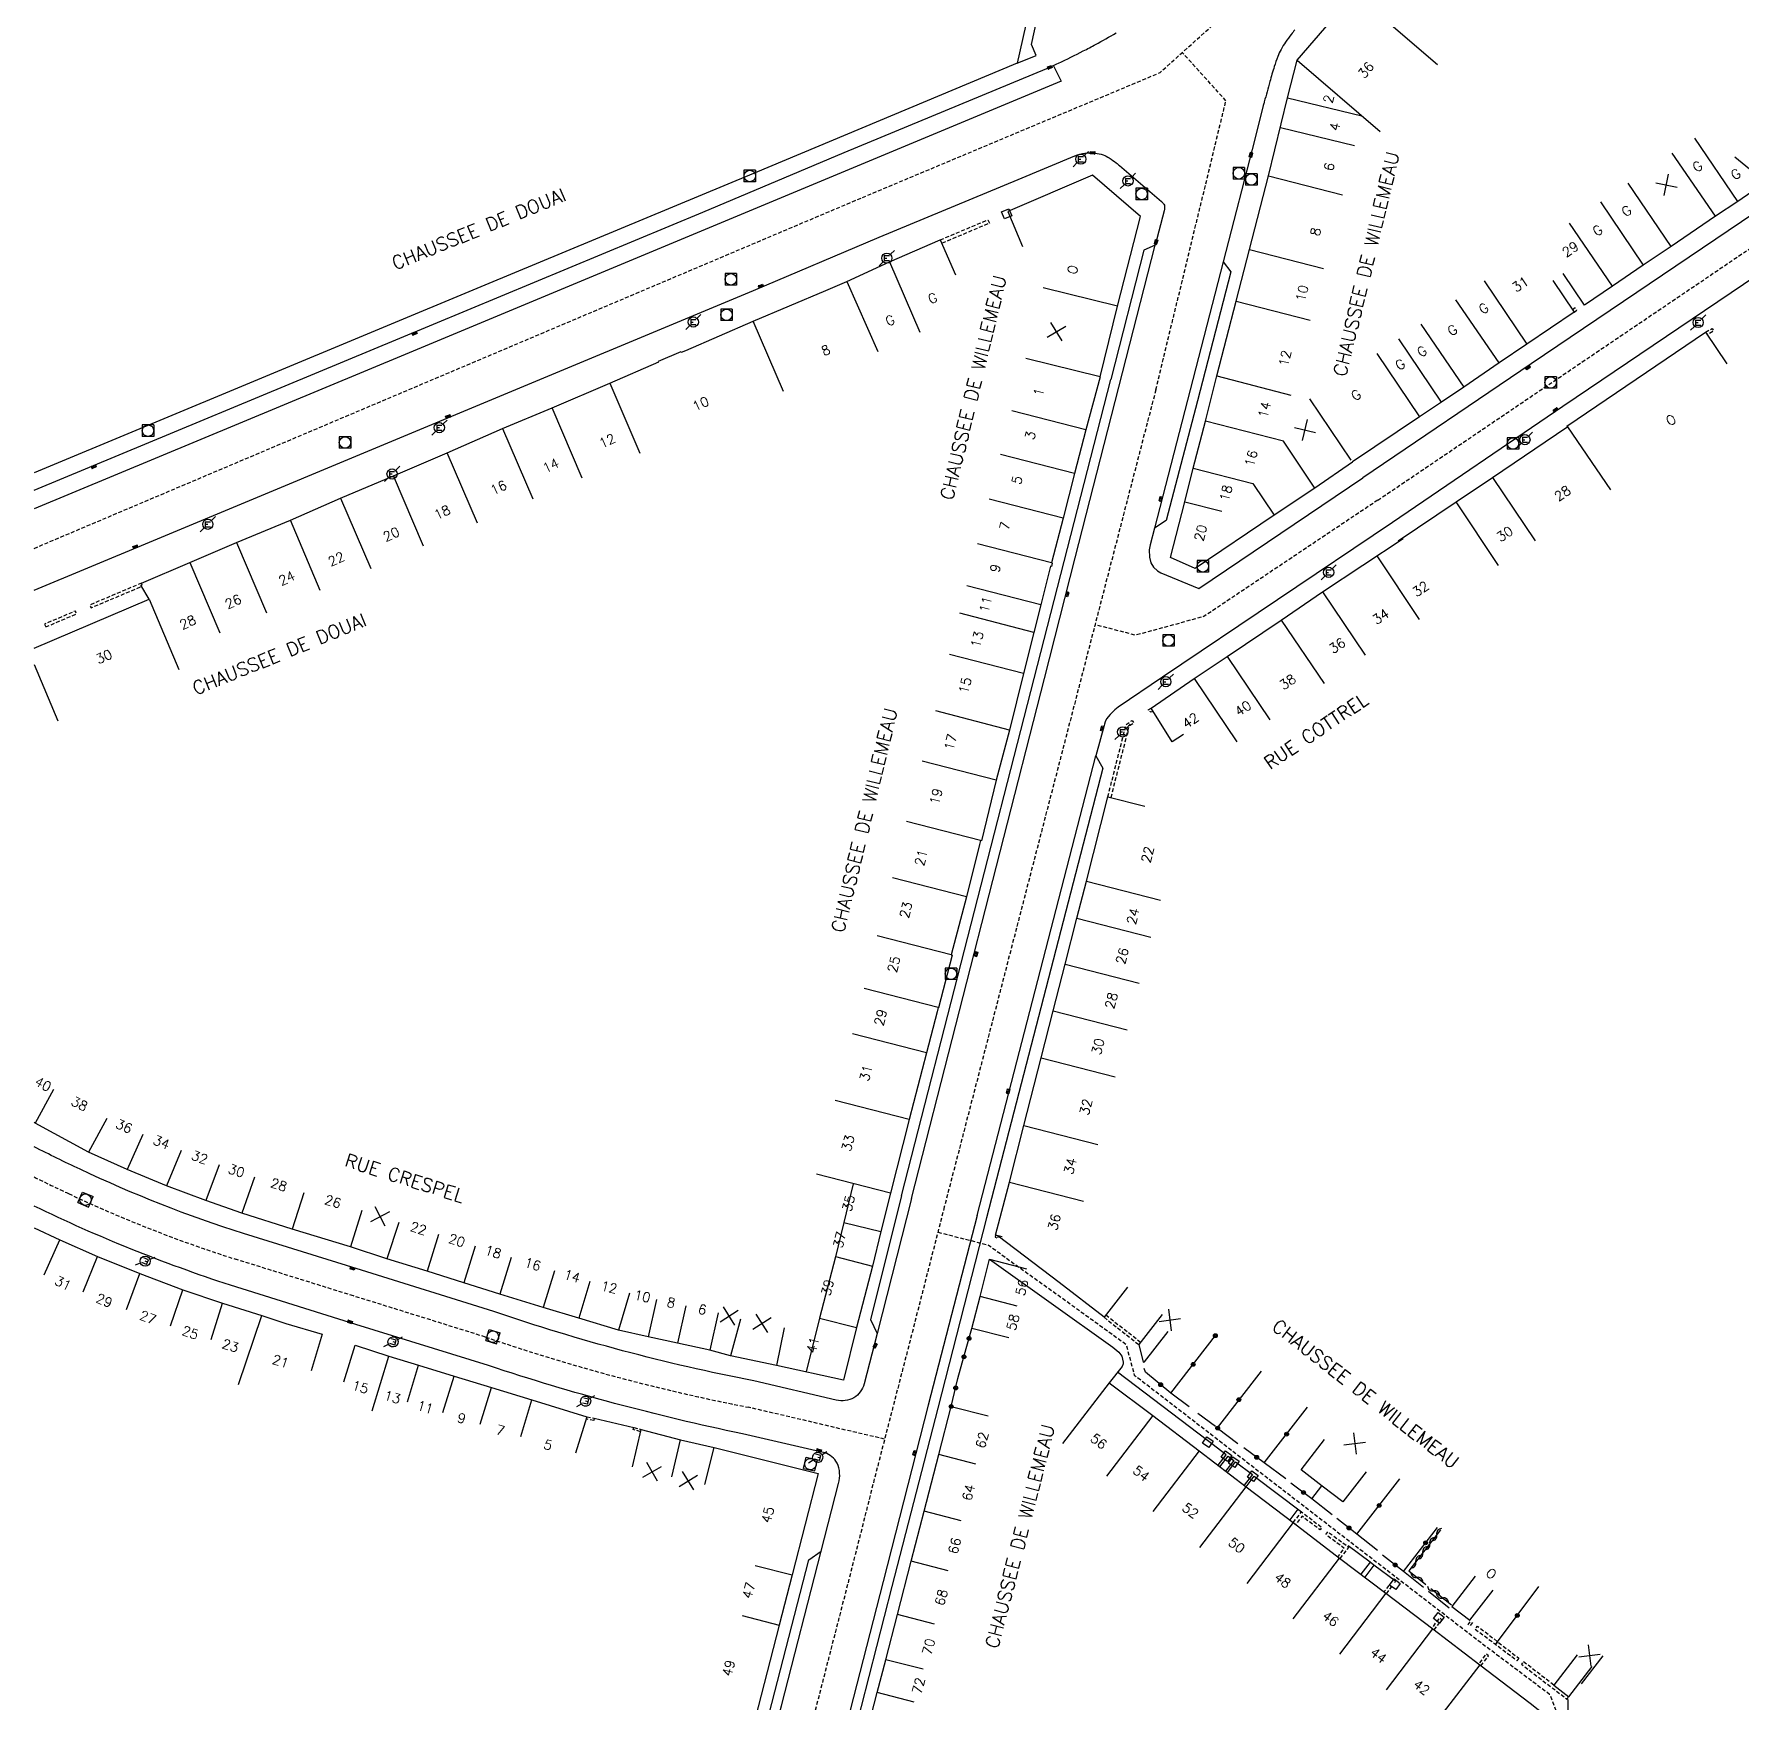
# Model space of a CAD drawing. Header units: millimetres. Extents: x 80000 to 81001, y 143000 to 144000.
# Drawn here: x 80000 to 80223.4, y 143594 to 143812.3 of the extents above; entities that cross this region are included whole.
import ezdxf
from ezdxf.enums import TextEntityAlignment as Align

# ---------------------------------------------------------------- set-up
doc = ezdxf.new("R2010")
doc.units = ezdxf.units.MM
doc.linetypes.add('DASHED', pattern=[0.75, 0.5, -0.25])
doc.layers.get('0').update_dxf_attribs({"linetype": 'CONTINUOUS'})
for name, color, linetype in [('W0001', 6, 'DASHED'), ('W0008', 7, 'CONTINUOUS'), ('W0100', 7, 'CONTINUOUS'), ('W0112', 1, 'DASHED'), ('W0310', 3, 'CONTINUOUS'), ('W0322', 7, 'CONTINUOUS'), ('W0334', 7, 'CONTINUOUS'), ('W0400', 7, 'CONTINUOUS'), ('W0420', 7, 'CONTINUOUS'), ('W0471', 7, 'CONTINUOUS'), ('W0989', 7, 'CONTINUOUS'), ('W0991', 7, 'CONTINUOUS'), ('W1102', 7, 'CONTINUOUS')]:
    doc.layers.add(name, color=color, linetype=linetype)
doc.styles.get("Standard").update_dxf_attribs({"font": 'romans.shx', "width": 0.85})

# ---------------------------------------------------------------- blocks, each defined once
blk = doc.blocks.new('T400')
for p, q in [((-0.15, 0.3), (0.15, 0.3)), ((-0.15, -0.25), (-0.15, 0.3)), ((-0.15, 0.15), (0.15, 0.15)), ((-0.15, 0), (0.15, 0)), ((0.15, 0.3), (0.15, -0.25)), ((-0.15, -0.15), (0.15, -0.15)), ((-0.15, -0.25), (-0.15, -0.3)), ((-0.15, -0.3), (0.15, -0.3)), ((0.15, -0.3), (0.15, -0.25))]:
    blk.add_line(p, q)
blk = doc.blocks.new('T420')
for p, q in [((0.75, 0.75), (-0.75, 0.75)), ((-0.75, 0.75), (-0.75, -0.75)), ((0.75, 0.75), (0.75, -0.75)), ((0.75, -0.75), (-0.75, -0.75))]:
    blk.add_line(p, q)
blk.add_ellipse((0, 0), major_axis=(-0.53, 0.53), ratio=1, start_param=3.926991, end_param=10.210176)
blk = doc.blocks.new('T471')
for p, q in [((-0.333334, 0.333334), (-0.333334, -0.333334)), ((-0.333334, 0.333334), (0.333334, 0.333334)), ((-0.333334, 0), (0, 0)), ((0.500001, 0.500001), (1.000002, 1.000002)), ((-0.500001, -0.500001), (-1.000002, -1.000002)), ((-0.333334, -0.333334), (0.333334, -0.333334))]:
    blk.add_line(p, q)
blk.add_ellipse((0, 0), major_axis=(0.471405, 0.471405), ratio=1, start_param=5.4977871438, end_param=11.780972451)
blk = doc.blocks.new('t112o')
at = {"color": 0, "linetype": 'Continuous'}
for p, q in [((-0.5, 0.5), (0.5, 0.5)), ((-0.5, -0.5), (-0.5, 0.5)), ((0.5, 0.5), (0.5, -0.5)), ((0.5, -0.5), (-0.5, -0.5))]:
    blk.add_line(p, q, dxfattribs=at)
blk = doc.blocks.new('t991o')
at = {"color": 0, "linetype": 'Continuous'}
for p, q in [((-1, 1), (1, -1)), ((-1, -1), (1, 1))]:
    blk.add_line(p, q, dxfattribs=at)
blk = doc.blocks.new('t322o')
at = {"color": 0, "linetype": 'Continuous'}
for radius in [0.25, 0.15]:
    blk.add_circle((0, 0), radius, dxfattribs=at)
blk = doc.blocks.new('t310o')
at = {"color": 0, "linetype": 'Continuous'}
for centre, start, end in [((-0.5, 0.38), 216.8699, 323.1304), ((0.5, -0.37), 36.8699, 143.1303)]:
    blk.add_arc(centre, 0.625, start, end, dxfattribs=at)

msp = doc.modelspace()

# ---------------------------------------------------------------- linework, layer by layer
at = {"layer": 'W0001', "flags": 128}
for points in [[(80108.37, 143790.93), (80147.32, 143807.27), (80164.56, 143822.82), (80178.1, 143839.15), (80243.47, 143916.79), (80296.73, 143979.09)], [(80175.81, 143751.33), (80328.65, 143854.69)], [(80155.94, 143803.58), (80150.23, 143809.9)], [(80146.76, 143765.76), (80155.94, 143803.58)], [(80000, 143745.03), (80108.37, 143790.93)], [(80146.76, 143765.76), (80119.09, 143658.86)], [(80175.81, 143751.33), (80153.06, 143736.11), (80144.13, 143733.66), (80138.81, 143735.04)], [(80118.25, 143655.57), (80124.87, 143653.87), (80142.87, 143640.91), (80143.95, 143636.87), (80188.91, 143602.17), (80198.29, 143595.13), (80200.01, 143590.5), (80202.69, 143583.29), (80208.44, 143568.57), (80212.52, 143558.49), (80215.14, 143551.96), (80219.06, 143542.29)]]:
    msp.add_lwpolyline(points, dxfattribs=at)
at = {"layer": 'W0001'}
msp.add_lwpolyline([(80111.28, 143628.48), (80093.43, 143632.66, -0.03431), (80059.05, 143641.84), (80041.79, 143647.22), (80026.36, 143652.02, -0.032865), (80004.5, 143660.6, -0.00623), (80000, 143662.78)], format="xyb", dxfattribs=at)
at = {"layer": 'W0001', "flags": 128}
msp.add_lwpolyline([(80119.09, 143658.86), (80114.57, 143641.22), (80109.59, 143621.94), (80107.27, 143612.73), (80102.06, 143592.46), (80097.06, 143573.35, -0.037685), (80093.72, 143564.76), (80089.57, 143554.75)], format="xyb", dxfattribs=at)
at = {"layer": 'W0008', "flags": 128}
for points in [[(80242.7, 143863.8), (80262.63, 143846.62), (80280.1, 143831.6), (80280.24, 143831.46), (80280.29, 143831.4), (80280.32, 143831.32), (80280.32, 143831.12), (80279.92, 143826.16), (80279.89, 143826.04), (80279.85, 143825.95), (80279.78, 143825.88), (80279.69, 143825.8), (80276.81, 143823.86), (80195.88, 143769.15), (80173.87, 143754.24)], [(80285.25, 143821.16), (80252.4, 143798.95), (80200.03, 143763.58), (80177.73, 143748.43)], [(80128.64, 143808.5), (80094.11, 143794.07), (80058.99, 143779.45), (80000, 143754.9)], [(80133.39, 143808.14), (80134.4, 143806.16), (80048.54, 143770.41), (80000, 143750.19)], [(80000, 143752.62), (80047.86, 143772.53), (80087.5, 143789.02), (80105.97, 143796.8)], [(80000, 143739.56), (80014.56, 143745.62), (80055.69, 143762.75), (80094.11, 143778.76), (80110.57, 143785.72)], [(80114.79, 143659.97), (80132.19, 143728.02), (80136.23, 143743.79), (80146.69, 143784.68)], [(80155.59, 143782.5), (80146.59, 143747.65)], [(80113.51, 143660.3), (80130.83, 143728), (80140.88, 143767.13)], [(80152.21, 143764.33), (80148.12, 143748.66), (80146.59, 143747.65), (80146.01, 143745.5), (80145.91, 143744.84), (80145.93, 143743.86), (80146.1, 143743.14), (80146.44, 143742.58), (80146.98, 143742.07), (80147.42, 143741.81), (80152.41, 143739.78), (80173.87, 143754.24)], [(80177.73, 143748.43), (80147.64, 143728.16), (80141.84, 143724.23), (80141.4, 143723.88), (80140.78, 143723.28), (80140.31, 143722.71), (80140.14, 143722.35), (80140.04, 143722.03), (80139.99, 143721.83), (80138.91, 143717.88), (80139.84, 143716.25), (80124.62, 143657.42)], [(80123.39, 143657.74), (80138.91, 143717.88)], [(80154.91, 143625.06), (80155.97, 143626.45), (80153.54, 143628.29), (80141.76, 143637.25)], [(80155.15, 143624.87), (80156.22, 143626.27), (80156.96, 143625.69), (80155.9, 143624.3)], [(80156.13, 143624.13), (80157.2, 143625.52), (80159.41, 143623.84), (80158.34, 143622.44)], [(80158.59, 143622.25), (80159.65, 143623.66), (80165.84, 143618.96)], [(80165.36, 143619.32), (80164.28, 143617.91)], [(80178.02, 143609.71), (80178.14, 143609.88), (80175.31, 143611.98), (80174.79, 143612.38), (80171.95, 143614.54)], [(80174.79, 143612.38), (80173.59, 143610.81)], [(80175.31, 143611.98), (80174.12, 143610.41)]]:
    msp.add_lwpolyline(points, dxfattribs=at)
at = {"layer": 'W0008'}
msp.add_lwpolyline([(80135.6, 143824.44, -0.011144), (80135.12, 143824.57, -0.008961), (80133.63, 143825.03, -0.034975), (80132.31, 143825.57, -0.016857), (80131.08, 143826.22), (80132.08, 143823.86), (80128.64, 143808.5), (80131.09, 143809.52), (80130.5, 143810.94), (80133.18, 143823.12)], format="xyb", close=True, dxfattribs=at)
at = {"layer": 'W0008', "flags": 128}
for points in [[(80105.97, 143796.8), (80132.5, 143807.82, 0.01326), (80134.02, 143808.49, 0.006038), (80137.28, 143810.11, 0.008002), (80138.89, 143810.95, 0.004716), (80141.57, 143812.46, 0.014341)], [(80110.57, 143785.72), (80128.77, 143793.28), (80136.18, 143796.38, -0.065187), (80137.49, 143796.74, -0.065848), (80138.84, 143796.75, -0.053081), (80139.87, 143796.5, -0.063811), (80140.67, 143796.1, -0.009236), (80141.59, 143795.46, -0.019767), (80142, 143795.13), (80147.49, 143790.41, -0.063186), (80147.82, 143790.04, -0.123586), (80147.91, 143789.81, -0.056121), (80147.91, 143789.57, -0.035791), (80147.85, 143789.2), (80146.69, 143784.68), (80145.21, 143784.04), (80140.88, 143767.13)]]:
    msp.add_lwpolyline(points, format="xyb", dxfattribs=at)
at = {"layer": 'W0008'}
for points in [[(80164.97, 143812.88, 0.012446), (80164.48, 143812.27, 0.007736), (80163.74, 143811.27, 0.031194), (80163.15, 143810.31, 0.033838), (80162.72, 143809.36, 0.01344), (80162.27, 143808.07, 0.008872), (80161.68, 143806.09, 0.000831), (80160.96, 143803.45, 0.004698), (80160.83, 143802.98), (80159.72, 143798.57), (80155.59, 143782.5), (80156.57, 143781.22), (80152.21, 143764.33)], [(80114.79, 143659.97), (80110.29, 143642.3), (80108.62, 143635.7, -0.161392), (80107.27, 143633.89, -0.170036), (80104.95, 143633.58), (80094.17, 143636.1, -0.034422), (80060.15, 143645.18), (80042.83, 143650.58), (80027.41, 143655.37, -0.03285), (80006, 143663.79, -0.00847), (80000, 143666.73)], [(80085.36, 143556.58), (80089.7, 143566.59, 0.037657), (80092.81, 143574.55), (80097.79, 143593.57), (80102.99, 143613.82), (80105.23, 143622.69, 0.18679), (80105.06, 143625.36, 0.177119), (80103.45, 143626.71), (80092.67, 143629.19, -0.028775), (80059.47, 143638.1), (80042.1, 143643.5), (80025.7, 143648.61, -0.033669), (80000, 143658.97, -0.009033)]]:
    msp.add_lwpolyline(points, format="xyb", dxfattribs=at)
msp.add_lwpolyline([(80123.39, 143657.74), (80116.97, 143632.93), (80111.07, 143609.84), (80104.59, 143584.54)], dxfattribs=at)
at = {"layer": 'W0100', "flags": 128}
for points in [[(80153.83, 143763.93), (80154.74, 143767.59), (80157.26, 143777.37), (80159.02, 143784.13), (80161.52, 143793.77), (80164.01, 143803.98), (80165.27, 143808.89), (80172.77, 143817.62), (80176.02, 143814.83), (80184.1, 143824.24), (80184.33, 143824.04), (80186.21, 143826.22), (80190, 143822.96)], [(80222.52, 143796.27), (80226.6, 143792.92), (80222.91, 143790.41), (80219.98, 143788.48), (80214.2, 143784.53), (80210.54, 143782.06), (80206.5, 143779.32), (80202.86, 143776.85), (80200.06, 143780.99)], [(80000, 143731.99), (80015.04, 143738.38), (80013.98, 143740.2), (80014.14, 143740.27), (80014.05, 143740.48), (80020.39, 143743.18), (80026.49, 143745.78), (80033.52, 143748.72), (80040.1, 143751.58), (80047.03, 143754.53), (80054.03, 143757.51), (80061.29, 143760.69), (80067.79, 143763.41), (80075.32, 143766.65), (80081.74, 143769.42), (80081.7, 143769.53), (80084.67, 143770.8), (80084.72, 143770.69), (80085.26, 143770.93), (80094.1, 143774.74), (80103.58, 143778.77), (80106.33, 143779.94), (80111.91, 143782.51)], [(80198.72, 143780.06), (80201.51, 143775.91), (80195.29, 143771.72), (80191.67, 143769.28), (80187.06, 143766.11), (80184.14, 143764.14), (80181.25, 143762.22), (80172.51, 143756.33), (80172.51, 143756.33)], [(80200.56, 143761.03), (80218.68, 143773.32), (80221.49, 143769.19)], [(80139.48, 143767.48), (80137.62, 143760.55), (80136.14, 143754.82), (80134.63, 143748.97), (80133.12, 143743.12), (80133.21, 143743.1), (80133.1, 143742.65), (80133, 143742.68), (80131.7, 143737.65), (80130.8, 143734.04), (80129.44, 143728.64), (80127.64, 143721.26), (80125.88, 143714.68), (80123.95, 143706.77), (80123.82, 143706.8), (80123.68, 143706.26), (80121.99, 143699.44), (80119.98, 143691.83), (80120.11, 143691.8), (80118.35, 143684.92), (80118.28, 143684.94), (80118.15, 143684.4), (80116.75, 143679.03), (80114.51, 143670.3), (80112.04, 143660.68)], [(80172.51, 143756.29), (80167.56, 143752.91), (80162.25, 143749.38), (80151.93, 143742.37), (80148.7, 143743.82), (80150.55, 143751.13), (80151.67, 143755.51), (80153.25, 143761.68), (80153.83, 143763.93)], [(80178.46, 143746), (80178.46, 143746), (80186.05, 143751.11), (80190.83, 143754.29), (80200.54, 143760.89)], [(80150.4, 143720.66), (80148.92, 143719.73), (80146.15, 143724.14), (80151.78, 143727.98), (80156.1, 143730.88), (80163.17, 143735.62), (80168.57, 143739.32), (80179.12, 143746.33)], [(80126.64, 143654.94), (80125.8, 143655.16), (80127.61, 143662.1), (80129.49, 143669.51), (80131.76, 143678.38), (80133.34, 143684.51), (80134.89, 143690.64), (80136.41, 143696.65), (80137.68, 143701.5), (80140.49, 143712.53), (80145.34, 143711.3)], [(80143.05, 143648.37), (80139.99, 143644.42), (80134.13, 143648.96), (80126.14, 143655.06), (80125.8, 143655.16)], [(80125.01, 143652.01), (80141.13, 143640.51), (80141.13, 143640.51), (80141.39, 143640.3), (80141.93, 143639.85), (80142.32, 143639.32), (80142.51, 143638.55), (80142.48, 143638.32), (80142.34, 143637.97), (80140.65, 143635.87), (80146.38, 143631.59), (80152.45, 143626.94), (80158.59, 143622.25), (80164.74, 143617.56), (80170.81, 143612.93), (80176.87, 143608.31), (80183, 143603.65), (80189.14, 143598.96), (80195.73, 143593.92), (80198.66, 143591.65), (80195.61, 143587.69)], [(80147.61, 143644.8), (80144.56, 143640.85), (80145.1, 143638.57), (80145.3, 143638.61), (80148.36, 143642.57)], [(80174.28, 143624.21), (80171.22, 143620.26), (80168.55, 143622.33), (80165.78, 143624.47), (80168.85, 143628.42)], [(80188.56, 143610.56), (80185.5, 143606.59), (80187.86, 143604.79), (80190.91, 143608.74)], [(80201.89, 143600.26), (80198.83, 143596.3), (80200.8, 143594.79), (80203.84, 143598.75)]]:
    msp.add_lwpolyline(points, dxfattribs=at)
at = {"layer": 'W0100'}
for points in [[(80139.48, 143767.48), (80141.75, 143776.73), (80144.75, 143788.43), (80138.5, 143793.87), (80127.38, 143789.12), (80129.34, 143784.52)], [(80111.91, 143782.51), (80118.56, 143785.39), (80120.55, 143780.81)], [(80112.04, 143660.68), (80110.79, 143655.65), (80109.7, 143651.11), (80107.61, 143643.07), (80105.89, 143636.21), (80097.13, 143638.13), (80091.13, 143639.37), (80088.39, 143640.11), (80084.19, 143641.04), (80080.35, 143641.89), (80076.47, 143642.76), (80071.28, 143644.32), (80066.62, 143645.72), (80060.93, 143647.47), (80056.2, 143648.95), (80051.42, 143650.47), (80046.16, 143652.09), (80041.41, 143653.63), (80033.77, 143655.97), (80027.18, 143658.05), (80022.47, 143659.7), (80017.31, 143661.63), (80012.19, 143663.76), (80007.13, 143666.01), (80000.13, 143669.82), (80000, 143669.89)], [(80107.18, 143661.88), (80105.93, 143656.83), (80104.85, 143652.33), (80102.77, 143644.31), (80101, 143637.28)], [(80000, 143656.14), (80003.34, 143654.55), (80008.28, 143652.38), (80013.83, 143650.14), (80019.45, 143648.03), (80024.65, 143646.28), (80029.81, 143644.68), (80032.92, 143643.62), (80037.67, 143642.21), (80036.25, 143637.41)], [(80127.53, 143641.72), (80122.68, 143642.95), (80123.78, 143647.13), (80125.01, 143652.01), (80129.86, 143650.78)], [(80040.51, 143636), (80041.99, 143640.78), (80046.42, 143639.35), (80050.31, 143638.15), (80054.97, 143636.73), (80059.82, 143635.24), (80065.11, 143633.61), (80072.31, 143631.42), (80070.85, 143626.64)], [(80121.33, 143572.1), (80118.12, 143568.27), (80113.13, 143572.46), (80113.19, 143572.54), (80107.34, 143577.24), (80109.18, 143579.5), (80106.73, 143581.43), (80108.75, 143589.25), (80110.31, 143595.35), (80111.46, 143599.61), (80112.95, 143605.54), (80114.75, 143612.51), (80116.45, 143619.06), (80118.39, 143626.46), (80119.99, 143632.75), (80124.84, 143631.52)], [(80078.3, 143624.88), (80079.43, 143629.76), (80084.55, 143628.41), (80088.96, 143627.38), (80102.6, 143623.98), (80099.18, 143610.71), (80097.49, 143604.16), (80093.94, 143590.41), (80091.83, 143582.04), (80089.73, 143573.88), (80086.35, 143566.14), (80082.97, 143558.36)]]:
    msp.add_lwpolyline(points, dxfattribs=at)
at = {"layer": 'W0112', "flags": 128}
for points in [[(80118.56, 143785.39), (80124.8, 143788.02), (80124.99, 143787.56), (80118.76, 143784.93)], [(80201.51, 143775.91), (80201.86, 143776.17), (80201.63, 143776.49), (80201.27, 143776.23)], [(80218.68, 143773.32), (80219.55, 143773.79), (80219.74, 143773.44), (80218.87, 143772.97)], [(80014.05, 143740.48), (80007.29, 143737.62), (80007.44, 143737.25), (80014.07, 143740.05)], [(80146.4, 143723.74), (80146.14, 143723.58), (80145.89, 143723.71), (80145.78, 143723.89), (80146.15, 143724.14)], [(80125.8, 143655.16), (80125.73, 143654.89), (80126.12, 143654.79), (80126.19, 143655.07)], [(80139.99, 143644.42), (80144.56, 143640.85)], [(80140.24, 143644.73), (80144.8, 143641.16)], [(80164.74, 143617.56), (80165.84, 143618.96), (80168.49, 143616.93), (80168.25, 143616.61), (80165.91, 143618.4), (80165.06, 143617.31)], [(80170.89, 143612.87), (80172, 143614.32), (80169.23, 143616.36), (80168.99, 143616.04), (80171.43, 143614.24), (80170.57, 143613.11)], [(80176.94, 143608.26), (80177.59, 143609.12), (80177.28, 143609.36), (80176.62, 143608.5)], [(80183.17, 143603.52), (80184.2, 143604.86), (80183.88, 143605.11), (80182.86, 143603.76)], [(80188.21, 143604.51), (80187.87, 143604.07), (80187.65, 143604.24), (80187.97, 143604.7), (80187.86, 143604.79)], [(80189.31, 143598.83), (80190.31, 143600.14), (80189.99, 143600.38), (80188.99, 143599.07)], [(80198.83, 143596.3), (80194.86, 143599.38), (80194.6, 143599.04), (80200.57, 143594.46), (80200.8, 143594.79)]]:
    msp.add_lwpolyline(points, dxfattribs=at)
for points in [[(80001.52, 143734.75), (80005.56, 143736.46), (80005.41, 143736.83), (80001.36, 143735.12)], [(80140.49, 143712.53), (80142.89, 143722), (80143.66, 143722.5), (80143.88, 143722.17), (80143.24, 143721.75), (80140.88, 143712.44)], [(80194.27, 143599.83), (80194.01, 143599.49), (80191.21, 143601.61), (80188.55, 143603.59), (80188.87, 143604)]]:
    msp.add_lwpolyline(points, close=True, dxfattribs=at)
at = {"layer": 'W0112'}
for points in [[(80072.31, 143631.42), (80073.28, 143631.21), (80073.22, 143630.91), (80072.22, 143631.13)], [(80079.36, 143629.46), (80078.38, 143629.73), (80078.45, 143630.02), (80079.43, 143629.76)]]:
    msp.add_lwpolyline(points, dxfattribs=at)
at = {"layer": 'W0310', "flags": 128}
for points in [[(80184.01, 143616.61), (80179.86, 143611.24), (80182.11, 143609.46)], [(80185.45, 143606.76), (80182.77, 143608.92)]]:
    msp.add_lwpolyline(points, dxfattribs=at)
at = {"layer": 'W0322'}
for points in [[(80121.66, 143639.25), (80122.68, 143642.95)], [(80119.99, 143632.75), (80120.88, 143636.43)]]:
    msp.add_lwpolyline(points, dxfattribs=at)
at = {"layer": 'W0322', "flags": 128}
for points in [[(80148.74, 143634.51), (80154.57, 143642.03)], [(80151.14, 143632.7), (80148.74, 143634.51), (80145.41, 143637.23), (80145.26, 143637.74)], [(80160.55, 143637.39), (80154.78, 143629.96), (80157.5, 143627.91)], [(80160.96, 143625.39), (80166.62, 143632.68)], [(80154.57, 143630.12), (80152.26, 143631.84)], [(80163.77, 143623.27), (80160.96, 143625.39), (80158.26, 143627.33)], [(80173.08, 143616.06), (80178.71, 143623.31)], [(80169.83, 143618.59), (80167.17, 143620.68), (80164.44, 143622.73)], [(80167.17, 143620.68), (80168.49, 143622.38)], [(80175.76, 143613.91), (80173.08, 143616.06), (80170.47, 143618.09)], [(80179.17, 143611.15), (80183.62, 143616.91)], [(80181.8, 143609.07), (80179.17, 143611.15), (80176.43, 143613.32)], [(80185.13, 143606.37), (80182.45, 143608.54)], [(80191.49, 143601.98), (80191.21, 143601.61), (80196.89, 143609.21)], [(80202.46, 143596.47), (80205.3, 143600.15)], [(80217.33, 143548.02), (80217.33, 143548.02), (80210.17, 143565.83), (80203.53, 143582.66), (80202, 143586.76), (80201.29, 143588.94), (80200.76, 143590.8), (80200.72, 143594.43)]]:
    msp.add_lwpolyline(points, dxfattribs=at)
at = {"layer": 'W0334'}
for points in [[(80113.51, 143660.3), (80109.44, 143644.14), (80110.29, 143642.3)], [(80124.62, 143657.42), (80118.23, 143632.55), (80112.24, 143609.22), (80106.19, 143585.66), (80104.59, 143584.54)], [(80120.88, 143636.43), (80121.66, 143639.25)], [(80073.28, 143631.21), (80078.45, 143630.02)], [(80084.17, 143557.09), (80088.5, 143567.07), (80090.45, 143571.73), (80091.47, 143574.6), (80092.8, 143579.49), (80096.52, 143593.91), (80101.37, 143612.69), (80102.99, 143613.82)]]:
    msp.add_lwpolyline(points, dxfattribs=at)
at = {"layer": 'W1102'}
for p, q in [((80002.52, 143674.21), (80000.13, 143669.82)), ((80009.53, 143670.42), (80007.13, 143666.01)), ((80014.22, 143668.33), (80012.19, 143663.76)), ((80019.23, 143666.25), (80017.31, 143661.63)), ((80024.22, 143664.39), (80022.47, 143659.7)), ((80028.84, 143662.76), (80027.18, 143658.05)), ((80035.28, 143660.73), (80033.77, 143655.97)), ((80042.88, 143658.41), (80041.41, 143653.63)), ((80047.71, 143656.84), (80046.16, 143652.09)), ((80105.93, 143656.82), (80110.79, 143655.65)), ((80001.32, 143649.98), (80003.34, 143654.55)), ((80052.89, 143655.24), (80051.42, 143650.47)), ((80006.42, 143647.74), (80008.28, 143652.38)), ((80057.72, 143653.71), (80056.2, 143648.95)), ((80062.42, 143652.25), (80060.93, 143647.47)), ((80104.86, 143652.37), (80109.7, 143651.11)), ((80012.08, 143645.46), (80013.83, 143650.14)), ((80068.1, 143650.49), (80066.62, 143645.72)), ((80017.86, 143643.29), (80019.45, 143648.03)), ((80072.72, 143649.1), (80071.28, 143644.32)), ((80023.16, 143641.51), (80024.65, 143646.28)), ((80077.91, 143647.56), (80076.47, 143642.76)), ((80081.44, 143646.77), (80080.35, 143641.89)), ((80085.27, 143645.93), (80084.19, 143641.04)), ((80128.62, 143645.9), (80123.78, 143647.13)), ((80026.73, 143635.63), (80029.81, 143644.68)), ((80089.48, 143644.99), (80088.39, 143640.11)), ((80092.44, 143644.2), (80091.13, 143639.37)), ((80102.77, 143644.29), (80107.61, 143643.07)), ((80098.14, 143643.03), (80097.13, 143638.13)), ((80044.21, 143632.18), (80046.42, 143639.35)), ((80048.86, 143633.37), (80050.31, 143638.15)), ((80053.49, 143631.96), (80054.97, 143636.73)), ((80058.35, 143630.46), (80059.82, 143635.24)), ((80063.66, 143628.82), (80065.11, 143633.61)), ((80083.42, 143623.54), (80084.55, 143628.41)), ((80087.76, 143622.53), (80088.96, 143627.38)), ((80123.23, 143625.22), (80118.39, 143626.46)), ((80121.28, 143617.79), (80116.45, 143619.06)), ((80119.59, 143611.25), (80114.75, 143612.51)), ((80094.34, 143611.95), (80099.18, 143610.71)), ((80092.65, 143605.41), (80097.49, 143604.16)), ((80117.79, 143604.29), (80112.95, 143605.54)), ((80116.31, 143598.39), (80111.46, 143599.61)), ((80115.14, 143594.05), (80110.31, 143595.35))]:
    msp.add_line(p, q, dxfattribs=at)
at = {"layer": 'W1102', "flags": 128}
for points in [[(80176.02, 143814.83), (80183.6, 143808.31)], [(80165.27, 143808.89), (80176.1, 143799.58)], [(80164.01, 143803.98), (80173.73, 143801.61)], [(80163.07, 143800.09), (80172.78, 143797.72)], [(80222.91, 143790.41), (80217.29, 143798.7)], [(80219.98, 143788.48), (80214.34, 143796.73)], [(80161.52, 143793.77), (80171.2, 143791.26)], [(80214.2, 143784.53), (80208.59, 143792.8)], [(80204.94, 143790.35), (80210.54, 143782.06)], [(80206.5, 143779.32), (80200.89, 143787.59)], [(80159.02, 143784.13), (80168.7, 143781.62)], [(80111.91, 143782.51), (80115.88, 143773.33)], [(80106.33, 143779.94), (80110.38, 143770.79)], [(80189.71, 143780.01), (80195.29, 143771.72)], [(80141.75, 143776.73), (80132.04, 143779.12)], [(80157.26, 143777.37), (80166.94, 143774.87)], [(80191.67, 143769.28), (80186.04, 143777.55)], [(80098.03, 143765.55), (80094.1, 143774.74)], [(80181.43, 143774.38), (80187.06, 143766.11)], [(80184.14, 143764.14), (80178.56, 143772.45)], [(80139.48, 143767.48), (80129.77, 143769.86)], [(80175.68, 143770.52), (80181.25, 143762.22)], [(80075.32, 143766.65), (80079.27, 143757.47)], [(80154.74, 143767.59), (80164.42, 143765.09)], [(80172.33, 143756.55), (80166.9, 143764.61)], [(80071.7, 143754.21), (80067.79, 143763.41)], [(80137.62, 143760.55), (80127.93, 143763.04)], [(80167.56, 143752.91), (80163.49, 143759.04), (80153.25, 143761.68)], [(80061.29, 143760.69), (80065.23, 143751.5)], [(80200.56, 143761.03), (80200.62, 143760.94), (80200.54, 143760.89)], [(80200.62, 143760.94), (80206.24, 143752.67)], [(80058, 143748.33), (80054.03, 143757.51)], [(80136.14, 143754.82), (80126.45, 143757.31)], [(80151.67, 143755.51), (80159.47, 143753.51), (80162.25, 143749.38)], [(80050.95, 143745.32), (80047.03, 143754.53)], [(80190.83, 143754.29), (80196.42, 143746)], [(80040.1, 143751.58), (80044.05, 143742.4)], [(80134.63, 143748.97), (80124.94, 143751.46)], [(80150.55, 143751.13), (80155.4, 143749.89)], [(80191.61, 143742.8), (80186.05, 143751.11)], [(80037.44, 143739.52), (80033.52, 143748.72)], [(80026.49, 143745.78), (80030.38, 143736.57)], [(80133.12, 143743.12), (80123.43, 143745.61)], [(80175.7, 143744.06), (80181.23, 143735.73)], [(80020.39, 143743.18), (80024.28, 143733.97)], [(80131.7, 143737.65), (80122.02, 143740.14)], [(80015.04, 143738.38), (80018.93, 143729.17)], [(80168.57, 143739.32), (80174.17, 143731.04)], [(80130.8, 143734.04), (80121.12, 143736.53)], [(80163.17, 143735.62), (80168.78, 143727.34)], [(80129.44, 143728.64), (80119.76, 143731.13)], [(80156.1, 143730.88), (80161.67, 143722.58)], [(80000, 143729.84), (80003.12, 143722.45)], [(80151.78, 143727.98), (80157.38, 143719.7)], [(80127.64, 143721.26), (80117.96, 143723.75)], [(80125.88, 143714.68), (80116.19, 143717.17)], [(80123.82, 143706.8), (80114.13, 143709.29)], [(80121.99, 143699.44), (80112.31, 143701.93)], [(80137.68, 143701.5), (80147.36, 143699.01)], [(80136.41, 143696.65), (80146.1, 143694.16)], [(80119.98, 143691.83), (80110.29, 143694.32)], [(80134.89, 143690.64), (80144.57, 143688.15)], [(80118.28, 143684.94), (80108.6, 143687.43)], [(80133.34, 143684.51), (80143.02, 143682.02)], [(80116.75, 143679.03), (80107.07, 143681.52)], [(80131.76, 143678.38), (80141.45, 143675.88)], [(80114.51, 143670.3), (80104.83, 143672.79)], [(80129.49, 143669.51), (80139.18, 143667.02)], [(80112.04, 143660.68), (80102.35, 143663.17)], [(80127.61, 143662.1), (80137.29, 143659.61)], [(80140.65, 143635.87), (80134.57, 143627.93)], [(80146.38, 143631.59), (80140.31, 143623.65)], [(80152.45, 143626.94), (80146.37, 143619)], [(80152.52, 143614.3), (80158.59, 143622.25)], [(80164.74, 143617.56), (80158.68, 143609.61)], [(80164.74, 143604.98), (80170.81, 143612.93)], [(80176.87, 143608.31), (80170.81, 143600.36)], [(80176.94, 143595.7), (80183, 143603.65)], [(80189.14, 143598.96), (80183.06, 143591.01)]]:
    msp.add_lwpolyline(points, dxfattribs=at)

# ---------------------------------------------------------------- block references
at = {"layer": 'W0112'}
for p, rotation in [((80127.25, 143788.79), 203.157), ((80153.57, 143628.08), 145.3419809968896), ((80156.01, 143626.24), 144.6882592544386), ((80156.99, 143625.48), 145.577440152629), ((80159.44, 143623.63), 143.2451092998741), ((80178.05, 143609.5), 143.8487164110843), ((80183.79, 143605.09), 142.6062415225091)]:
    msp.add_blockref('t112o', p, dxfattribs=dict(at, rotation=rotation))
at = {"layer": 'W0310'}
for p, rotation in [((80183.53, 143615.98), 52.29299811116465), ((80181.7, 143613.61), 52.29299811116465), ((80182.62, 143614.8), 52.29299811116465), ((80180.78, 143612.42), 52.29299811116465), ((80180.94, 143610.39), 141.710677793831), ((80183.11, 143608.64), 141.0677105440075), ((80184.28, 143607.7), 141.0677105440075)]:
    msp.add_blockref('t310o', p, dxfattribs=dict(at, rotation=rotation))
at = {"layer": 'W0322'}
for p, rotation in [((80122.33, 143641.66), 74.6441517153028), ((80154.56, 143642.02), 52.20681979898749), ((80121.66, 143639.25), 74.6441517153028), ((80151.65, 143638.26), 52.20681979898749), ((80120.58, 143635.18), 76.35989874209109), ((80147.39, 143635.61), 140.707234200782), ((80119.99, 143632.75), 76.35989874209109), ((80157.63, 143633.64), 232.2068197990264), ((80154.86, 143629.91), 323.0516586376536), ((80163.88, 143629.14), 52.20681979896505), ((80159.96, 143626.11), 144.2956295486593), ((80166.08, 143621.5), 143.0354649346973), ((80175.99, 143619.81), 52.20681979904477), ((80172.04, 143616.86), 142.1350979434815), ((80182.07, 143614.91), 52.29299811110935), ((80178.08, 143612.02), 141.5805619015603), ((80194.06, 143605.41), 53.20457732433902)]:
    msp.add_blockref('t322o', p, dxfattribs=dict(at, rotation=rotation))
at = {"layer": 'W0400'}
for p, rotation in [((80132.89, 143807.97), 291.2265691723936), ((80138.5, 143796.78), 84.10554135867292), ((80159.2, 143796.51), 165.7936990053433), ((80146.79, 143785.09), 345.9462165162075), ((80095.09, 143779.33), 292.3812655500843), ((80049.76, 143773.15), 292.8445172416602), ((80195.46, 143768.69), 124.6206484917391), ((80054.17, 143762.28), 111.6445879491623), ((80199.09, 143763.13), 124.1738723614983), ((80007.8, 143755.7), 292.4197708195415), ((80147.42, 143751.5), 345.5101201632622), ((80013.25, 143745.23), 111.857402564157), ((80135.16, 143739.02), 165.5502894697937), ((80139.73, 143721.45), 165.0041309391848), ((80123.25, 143691.96), 343.9946282312385), ((80127.43, 143673.99), 345.6245015588163), ((80041.63, 143650.82), 252.679469076066), ((80041.34, 143643.82), 252.750075734208), ((80110.04, 143640.73), 333.2008708492299), ((80102.69, 143627), 257.003869097268), ((80115.2, 143626.69), 345.6564361166741)]:
    msp.add_blockref('T400', p, dxfattribs=dict(at, rotation=rotation))
at = {"layer": 'W0420'}
for p in [(80093.63, 143793.75), (80157.62, 143794.1), (80159.26, 143793.28), (80144.92, 143791.39), (80091.17, 143780.22), (80090.6, 143775.59), (80198.43, 143766.73), (80014.89, 143760.42), (80040.68, 143758.87), (80193.5, 143758.75), (80152.92, 143742.68), (80148.42, 143732.96), (80119.96, 143689.36)]:
    msp.add_blockref('T420', p, dxfattribs=at)
for p, rotation in [((80006.72, 143659.82), 156.562470372623), ((80060.02, 143641.89), 162.767168271592), ((80101.58, 143625.22), 166.753043510985)]:
    msp.add_blockref('T420', p, dxfattribs=dict(at, rotation=rotation))
at = {"layer": 'W0471'}
for p in [(80136.95, 143795.95), (80143.12, 143793.1), (80111.57, 143783), (80086.25, 143774.64), (80217.73, 143774.57), (80053.02, 143760.82), (80195.06, 143759.24), (80046.83, 143754.76), (80022.72, 143748.18), (80169.38, 143741.89), (80148.07, 143727.58), (80142.42, 143721.01)]:
    msp.add_blockref('T471', p, dxfattribs=at)
for p, rotation in [((80014.52, 143651.77), 157.011460143898), ((80046.96, 143641.21), 162.750075734208), ((80072.16, 143633.45), 166.963207228852), ((80102.52, 143626.1), 167.003869097268)]:
    msp.add_blockref('T471', p, dxfattribs=dict(at, rotation=rotation))
at = {"layer": 'W0991'}
for p, rotation in [((80213.58, 143792.58), 33.40692245195368), ((80133.76, 143773.38), 76.20454992140179), ((80166.28, 143760.5), 31.59530041274799), ((80045.29, 143657.62), 72.46313465855373), ((80090.94, 143644.6), 77.23267038678381), ((80095.23, 143643.63), 77.2326703867838), ((80148.61, 143644.07), 322.3189810943779), ((80172.79, 143627.9), 322.2068197995207), ((80080.86, 143624.21), 75.22977392420832), ((80085.59, 143623.03), 76.91758141976527), ((80203.51, 143600.18), 322.2068197995207)]:
    msp.add_blockref('t991o', p, dxfattribs=dict(at, rotation=rotation))

# ---------------------------------------------------------------- texts
at = {"layer": 'W0989'}
for s, rotation, p in [('CHAUSSEE DE WILLEMEAU', 76.464, (80174.3, 143782.22)), ('CHAUSSEE DE DOUAI', 22.239, (80058.16, 143786.82)), ('CHAUSSEE DE WILLEMEAU', 76.464, (80122.88, 143766.06)), ('CHAUSSEE DE DOUAI', 22.239, (80032.07, 143731.2)), ('CHAUSSEE DE WILLEMEAU', 76.464, (80108.62, 143709.46)), ('RUE COTTREL', 33.9133, (80167.73, 143721.13)), ('RUE COTTREL', 33.9133, (80167.73, 143721.13)), ('RUE COTTREL', 33.9133, (80167.73, 143721.13)), ('RUE CRESPEL', 342.5572, (80048.49, 143662.64)), ('CHAUSSEE DE WILLEMEAU', 322.209, (80174.22, 143634.41)), ('CHAUSSEE DE WILLEMEAU', 75.6144, (80129, 143615.76))]:
    msp.add_text(s, height=1.75, rotation=rotation, dxfattribs=at).set_placement(p, align=Align.MIDDLE)
at = {"layer": 'W0991'}
for s, rotation, p in [('36', 49.95, (80174.26, 143807.61)), ('2', 77.31, (80169.36, 143803.83)), ('4', 77.31, (80170.2, 143800.18)), ('6', 77.31, (80169.45, 143794.95)), ('G', 33.9557, (80217.64, 143794.99)), ('G', 33.9557, (80222.65, 143793.97)), ('G', 33.9557, (80208.35, 143789.17)), ('8', 77.31, (80167.68, 143786.45)), ('G', 33.9557, (80204.57, 143786.62)), ('29', 33.9557, (80201, 143784.17)), ('O', 77.31, (80135.89, 143781.49)), ('31', 33.9557, (80194.46, 143779.58)), ('G', 22.743, (80117.56, 143777.75)), ('10', 77.31, (80165.9, 143778.41)), ('G', 24.7732, (80112, 143774.85)), ('G', 33.9557, (80189.66, 143776.42)), ('G', 33.9557, (80185.58, 143773.56)), ('8', 24.7732, (80103.58, 143770.96)), ('12', 77.31, (80163.66, 143769.9)), ('G', 33.9557, (80181.6, 143770.8)), ('G', 33.9557, (80178.74, 143769.07)), ('10', 24.7732, (80087.21, 143763.95)), ('1', 76.0795, (80131.45, 143765.49)), ('14', 75.6799, (80160.99, 143763.16)), ('G', 33.9557, (80172.97, 143765.08)), ('O', 33.9557, (80214.17, 143761.82)), ('12', 24.7732, (80074.97, 143759.1)), ('3', 76.0795, (80130.34, 143759.81)), ('16', 75.6799, (80159.23, 143756.81)), ('14', 24.7732, (80067.6, 143755.86)), ('16', 24.7732, (80060.76, 143752.98)), ('5', 76.0795, (80128.6, 143753.96)), ('18', 75.6799, (80155.94, 143752.26)), ('28', 33.9557, (80199.98, 143752.23)), ('18', 24.7732, (80053.38, 143749.75)), ('7', 76.0795, (80127.02, 143747.96)), ('20', 24.7732, (80046.73, 143746.87)), ('20', 75.6799, (80152.62, 143747.05)), ('30', 33.9557, (80192.42, 143746.92)), ('22', 24.7732, (80039.53, 143743.63)), ('24', 24.7732, (80033.06, 143741.12)), ('9', 76.0795, (80125.76, 143742.43)), ('32', 34.2768, (80181.41, 143739.73)), ('26', 24.7732, (80026.04, 143738.06)), ('11', 76.0795, (80124.49, 143737.69)), ('28', 24.7732, (80020.1, 143735.36)), ('34', 34.2768, (80176.19, 143736.1)), ('13', 76.0795, (80123.39, 143733.11)), ('36', 34.2768, (80170.5, 143732.3)), ('30', 24.7732, (80009.13, 143730.87)), ('38', 34.2768, (80164.02, 143727.56)), ('15', 76.0795, (80121.81, 143727.1)), ('40', 34.2768, (80158.17, 143724.09)), ('42', 34.2768, (80151.3, 143722.51)), ('17', 76.0795, (80119.91, 143719.68)), ('19', 76.0795, (80118.01, 143712.57)), ('22', 75.7156, (80145.68, 143704.97)), ('21', 76.0795, (80116.05, 143704.56)), ('23', 75.5851, (80114.06, 143697.72)), ('24', 75.7156, (80143.78, 143696.91)), ('26', 75.7156, (80142.36, 143691.7)), ('25', 75.5851, (80112.48, 143690.61)), ('28', 75.7156, (80140.94, 143685.86)), ('29', 75.5851, (80110.74, 143683.66)), ('30', 75.7156, (80139.2, 143679.85)), ('31', 75.5851, (80108.84, 143676.39)), ('40', 331.4728, (80001.17, 143674.94)), ('38', 333.3093, (80005.93, 143672.36)), ('32', 75.7156, (80137.62, 143671.95)), ('36', 336.72, (80011.76, 143669.43)), ('34', 338.4616, (80016.66, 143667.32)), ('33', 75.5851, (80106.49, 143667.23)), ('32', 340.0273, (80021.66, 143665.34)), ('30', 341.7129, (80026.47, 143663.6)), ('34', 75.7156, (80135.56, 143664.21)), ('28', 342.7505, (80032.01, 143661.76)), ('26', 342.6086, (80039.09, 143659.57)), ('35', 76.0892, (80106.56, 143659.36)), ('22', 342.6368, (80050.29, 143656.05)), ('36', 75.4011, (80133.48, 143656.88)), ('20', 342.5345, (80055.31, 143654.48)), ('37', 76.2666, (80105.39, 143654.58)), ('18', 342.7727, (80060.06, 143652.98)), ('16', 343.0441, (80065.24, 143651.37)), ('14', 343.2624, (80070.4, 143649.8)), ('31', 335.4243, (80003.8, 143648.89)), ('12', 346.1536, (80075.23, 143648.35)), ('10', 347.5002, (80079.58, 143647.18)), ('39', 75.8238, (80103.81, 143648.32)), ('56', 75.8111, (80129.24, 143648.33)), ('29', 337.2072, (80009.18, 143646.62)), ('8', 347.5319, (80083.35, 143646.35)), ('6', 346.8816, (80087.43, 143645.45)), ('27', 338.7518, (80014.9, 143644.4)), ('58', 75.279, (80128.07, 143643.78)), ('25', 340.3737, (80020.44, 143642.42)), ('23', 342.028, (80025.68, 143640.72)), ('41', 75.6552, (80101.89, 143640.8)), ('21', 342.6097, (80032.25, 143638.67)), ('15', 343.1015, (80042.68, 143635.3)), ('13', 343.1015, (80046.88, 143633.98)), ('11', 343.1015, (80051.18, 143632.66)), ('9', 343.1015, (80055.93, 143631.21)), ('7', 343.1015, (80061, 143629.64)), ('5', 343.1015, (80067.25, 143627.73)), ('62', 75.6926, (80124.03, 143628.36)), ('56', 322.5215, (80139.3, 143628.2)), ('54', 322.5215, (80144.86, 143624)), ('64', 75.6926, (80122.26, 143621.5)), ('45', 75.9941, (80095.99, 143618.58)), ('52', 322.5215, (80151.3, 143619.13)), ('66', 75.6926, (80120.44, 143614.53)), ('50', 322.5215, (80157.35, 143614.58)), ('48', 322.3255, (80163.37, 143610.02)), ('O', 322.5055, (80190.66, 143610.88)), ('47', 75.5438, (80093.5, 143608.68)), ('68', 75.6926, (80118.69, 143607.78)), ('46', 322.3255, (80169.63, 143604.99)), ('70', 75.6926, (80117.04, 143601.33)), ('44', 322.3255, (80175.9, 143600.2)), ('49', 75.5035, (80090.87, 143598.52)), ('72', 75.6926, (80115.72, 143596.22)), ('42', 322.3255, (80181.55, 143596.02))]:
    msp.add_text(s, height=1.25, rotation=rotation, dxfattribs=at).set_placement(p, align=Align.MIDDLE)

doc.saveas('drawing.dxf')
